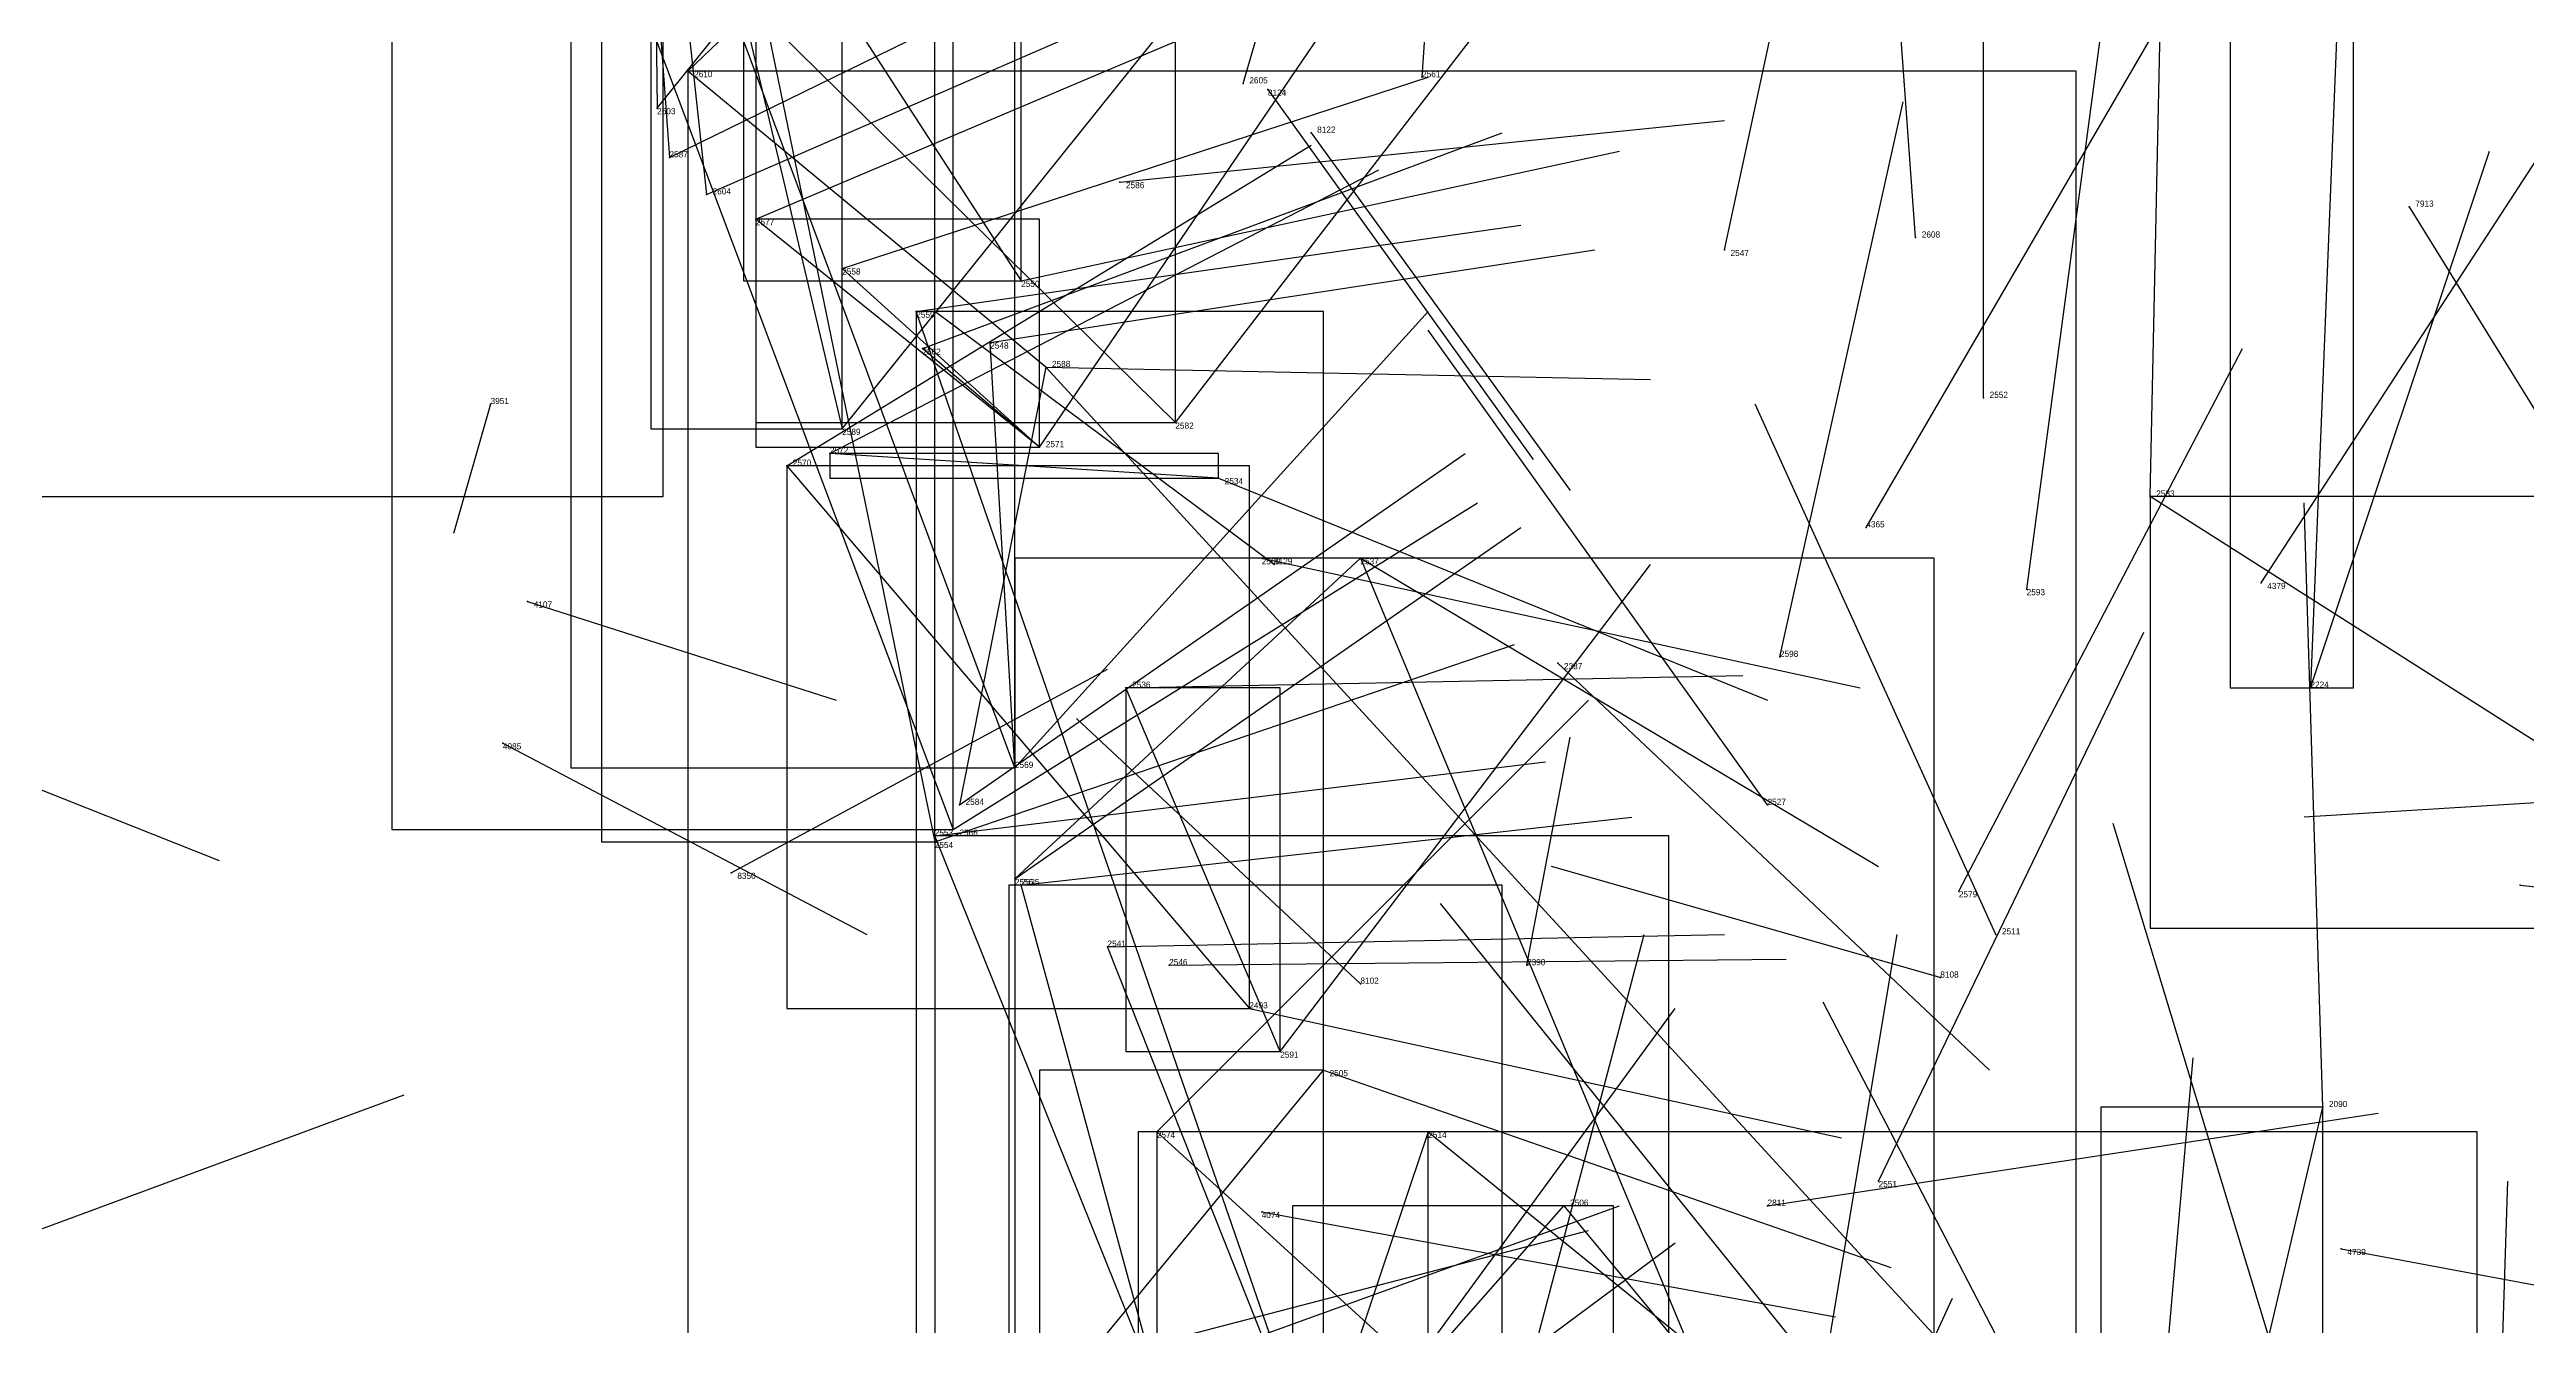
# Model space of a CAD drawing. Extents: x 59.1 to 70.8, y 600.3 to 605.1.
# Drawn here: x 67.5425 to 67.944, y 603.2246 to 603.4315 of the extents above; entities that cross this region are included whole.
import ezdxf

# ---------------------------------------------------------------- set-up
doc = ezdxf.new("R2010")
doc.units = 0
for name, color, linetype in [('Clients', 3, 'CONTINUOUS'), ('Facilities', 3, 'CONTINUOUS'), ('Facilities_lines', 3, 'CONTINUOUS'), ('Min_max_boxes', 1, 'CONTINUOUS'), ('Normals', 1, 'CONTINUOUS'), ('Source_points', 5, 'CONTINUOUS'), ('Text', 3, 'CONTINUOUS')]:
    doc.layers.add(name, color=color, linetype=linetype)

msp = doc.modelspace()

# ---------------------------------------------------------------- linework, layer by layer
at = {"layer": 'Clients', "color": 5}
for p in [(67.646, 603.428, 451.052), (67.641, 603.422, 451.113), (67.643, 603.414, 450.958), (67.649, 603.408, 450.884), (67.657, 603.404, 450.81), (67.671, 603.396, 450.739), (67.7, 603.394, 450.617), (67.683, 603.389, 450.664), (67.684, 603.383, 450.743), (67.695, 603.384, 450.591), (67.671, 603.37, 450.993), (67.669, 603.366, 450.871), (67.883, 603.359, 450.99), (67.717, 603.328, 450.44), (67.909, 603.328, 450.861), (67.69, 603.309, 450.814), (67.689, 603.305, 450.755), (67.686, 603.304, 450.51), (67.686, 603.303, 450.694), (67.699, 603.297, 450.737), (67.7, 603.296, 450.436), (67.714, 603.286, 450.364), (67.737, 603.276, 450.217), (67.749, 603.266, 450.145), (67.911, 603.26, 450.027), (67.788, 603.244, 450)]:
    msp.add_point(p, dxfattribs=at)
at = {"layer": 'Facilities', "color": 3}
for p in [(67.736, 603.426, 451.202), (67.765, 603.427, 450.429), (67.74, 603.425, 459.244), (67.747, 603.418, 459.26), (67.716, 603.41, 450.553), (67.925, 603.406, 458.499), (67.814, 603.399, 450.362), (67.845, 603.401, 451.122), (67.704, 603.38, 450.517), (67.614, 603.374, 458.458), (67.856, 603.375, 450.293), (67.725, 603.371, 450.953), (67.703, 603.367, 450.978), (67.662, 603.364, 450.933), (67.732, 603.362, 450.372), (67.837, 603.354, 457.361), (67.739, 603.349, 450.376), (67.741, 603.348, 459.365), (67.755, 603.349, 450.3), (67.62, 603.342, 455.817), (67.863, 603.344, 450.948), (67.901, 603.345, 457.314), (67.823, 603.333, 450.935), (67.787, 603.332, 450.231), (67.616, 603.319, 455.409), (67.699, 603.315, 450.876), (67.821, 603.309, 450.164), (67.653, 603.298, 460.533), (67.852, 603.295, 450.813), (67.943, 603.296, 455.083), (67.858, 603.288, 450.094), (67.724, 603.283, 450.29), (67.782, 603.283, 448.963), (67.849, 603.281, 459.468), (67.755, 603.28, 459.425), (67.742, 603.269, 450.815), (67.722, 603.256, 450.695), (67.766, 603.256, 450.073), (67.839, 603.248, 450.677), (67.739, 603.243, 455.199), (67.821, 603.244, 449.022), (67.914, 603.237, 455.077)]:
    msp.add_point(p, dxfattribs=at)
at = {"layer": 'Facilities_lines', "color": 3}
for p, q in [((67.632, 603.566, 450.924), (67.686, 603.303, 450.694)), ((67.632, 603.566, 450.924), (67.643, 603.414, 450.958)), ((67.632, 603.566, 450.924), (67.649, 603.408, 450.884)), ((67.598, 603.547, 451.026), (67.689, 603.305, 450.755)), ((67.699, 603.315, 450.876), (67.627, 603.508, 450.931)), ((67.916, 603.503, 451.209), (67.909, 603.328, 450.861)), ((67.64, 603.501, 451.008), (67.671, 603.37, 450.993)), ((67.64, 603.501, 451.008), (67.641, 603.422, 451.113)), ((67.667, 603.445, 450.987), (67.7, 603.394, 450.617)), ((67.725, 603.371, 450.953), (67.657, 603.438, 450.865)), ((67.704, 603.38, 450.517), (67.646, 603.428, 451.052)), ((67.703, 603.367, 450.978), (67.657, 603.404, 450.81)), ((67.703, 603.367, 450.978), (67.671, 603.396, 450.739)), ((67.749, 603.198, 450.603), (67.683, 603.389, 450.664)), ((67.703, 603.367, 450.978), (67.684, 603.383, 450.743)), ((67.699, 603.315, 450.876), (67.695, 603.384, 450.591)), ((67.704, 603.38, 450.517), (67.69, 603.309, 450.814)), ((67.704, 603.38, 450.517), (67.871, 603.198, 449.862)), ((67.732, 603.362, 450.372), (67.669, 603.366, 450.871)), ((67.662, 603.364, 450.933), (67.737, 603.276, 450.217)), ((67.993, 603.289, 450.65), (67.883, 603.359, 450.99)), ((67.755, 603.349, 450.3), (67.699, 603.297, 450.737)), ((67.755, 603.349, 450.3), (67.848, 603.126, 449.732)), ((67.742, 603.269, 450.815), (67.717, 603.328, 450.44)), ((67.805, 603.008, 450.175), (67.686, 603.304, 450.51)), ((67.766, 603.054, 450.18), (67.7, 603.296, 450.436)), ((67.749, 603.198, 450.603), (67.714, 603.286, 450.364)), ((67.703, 603.21, 450.462), (67.749, 603.266, 450.145)), ((67.875, 603.107, 449.688), (67.911, 603.26, 450.027)), ((67.766, 603.256, 450.073), (67.719, 603.116, 450.092)), ((67.722, 603.256, 450.695), (67.936, 603.061, 450.263)), ((67.744, 603.194, 450.175), (67.788, 603.244, 450))]:
    msp.add_line(p, q, dxfattribs=at)
at = {"layer": 'Min_max_boxes', "color": 1}
for p, q in [((67.64, 603.67, 450.962), (67.64, 603.37, 450.962)), ((67.64, 603.67, 451.113), (67.64, 603.37, 451.113)), ((67.671, 603.37, 450.962), (67.671, 603.67, 450.962)), ((67.671, 603.37, 451.113), (67.671, 603.67, 451.113)), ((67.642, 603.359, 448.416), (67.642, 603.613, 448.416)), ((67.642, 603.359, 448.453), (67.642, 603.613, 448.453)), ((67.632, 603.566, 450.694), (67.632, 603.303, 450.694)), ((67.632, 603.566, 450.958), (67.632, 603.303, 450.958)), ((67.686, 603.303, 450.694), (67.686, 603.566, 450.694)), ((67.686, 603.303, 450.958), (67.686, 603.566, 450.958)), ((67.598, 603.547, 450.755), (67.598, 603.305, 450.755)), ((67.598, 603.547, 451.152), (67.598, 603.305, 451.152)), ((67.689, 603.305, 450.755), (67.689, 603.547, 450.755)), ((67.689, 603.305, 451.152), (67.689, 603.547, 451.152)), ((67.655, 603.517, 450.617), (67.655, 603.394, 450.617)), ((67.655, 603.517, 450.987), (67.655, 603.394, 450.987)), ((67.7, 603.394, 450.617), (67.7, 603.517, 450.617)), ((67.7, 603.394, 450.987), (67.7, 603.517, 450.987)), ((67.627, 603.508, 450.591), (67.627, 603.315, 450.591)), ((67.627, 603.508, 450.931), (67.627, 603.315, 450.931)), ((67.699, 603.315, 450.591), (67.699, 603.508, 450.591)), ((67.699, 603.315, 450.931), (67.699, 603.508, 450.931)), ((67.896, 603.503, 450.861), (67.896, 603.328, 450.861)), ((67.896, 603.503, 451.209), (67.896, 603.328, 451.209)), ((67.916, 603.328, 450.861), (67.916, 603.503, 450.861)), ((67.916, 603.328, 451.209), (67.916, 603.503, 451.209)), ((67.657, 603.438, 450.865), (67.657, 603.371, 450.865)), ((67.657, 603.438, 450.953), (67.657, 603.371, 450.953)), ((67.725, 603.371, 450.865), (67.725, 603.438, 450.865)), ((67.725, 603.371, 450.953), (67.725, 603.438, 450.953)), ((67.871, 603.428, 449.862), (67.646, 603.428, 449.862)), ((67.646, 603.428, 449.862), (67.646, 603.198, 449.862)), ((67.871, 603.428, 451.052), (67.646, 603.428, 451.052)), ((67.646, 603.428, 451.052), (67.646, 603.198, 451.052)), ((67.646, 603.428, 449.862), (67.646, 603.428, 451.052)), ((67.871, 603.198, 449.862), (67.871, 603.428, 449.862)), ((67.871, 603.198, 451.052), (67.871, 603.428, 451.052)), ((67.871, 603.428, 449.862), (67.871, 603.428, 451.052)), ((67.703, 603.404, 450.739), (67.657, 603.404, 450.739)), ((67.657, 603.404, 450.739), (67.657, 603.367, 450.739)), ((67.703, 603.404, 450.978), (67.657, 603.404, 450.978)), ((67.657, 603.404, 450.978), (67.657, 603.367, 450.978)), ((67.657, 603.404, 450.739), (67.657, 603.404, 450.978)), ((67.703, 603.367, 450.739), (67.703, 603.404, 450.739)), ((67.703, 603.367, 450.978), (67.703, 603.404, 450.978)), ((67.703, 603.404, 450.739), (67.703, 603.404, 450.978)), ((67.655, 603.394, 450.617), (67.7, 603.394, 450.617)), ((67.655, 603.394, 450.987), (67.7, 603.394, 450.987)), ((67.655, 603.394, 450.617), (67.655, 603.394, 450.987)), ((67.7, 603.394, 450.617), (67.7, 603.394, 450.987)), ((67.749, 603.389, 450.364), (67.683, 603.389, 450.364)), ((67.683, 603.389, 450.364), (67.683, 603.198, 450.364)), ((67.749, 603.389, 450.664), (67.683, 603.389, 450.664)), ((67.683, 603.389, 450.664), (67.683, 603.198, 450.664)), ((67.683, 603.389, 450.364), (67.683, 603.389, 450.664)), ((67.749, 603.198, 450.364), (67.749, 603.389, 450.364)), ((67.749, 603.198, 450.664), (67.749, 603.389, 450.664)), ((67.749, 603.389, 450.364), (67.749, 603.389, 450.664)), ((67.64, 603.37, 450.962), (67.671, 603.37, 450.962)), ((67.64, 603.37, 451.113), (67.671, 603.37, 451.113)), ((67.64, 603.37, 450.962), (67.64, 603.37, 451.113)), ((67.657, 603.371, 450.865), (67.725, 603.371, 450.865)), ((67.657, 603.371, 450.953), (67.725, 603.371, 450.953)), ((67.657, 603.371, 450.865), (67.657, 603.371, 450.953)), ((67.671, 603.37, 450.962), (67.671, 603.37, 451.113)), ((67.725, 603.371, 450.865), (67.725, 603.371, 450.953)), ((67.657, 603.367, 450.739), (67.703, 603.367, 450.739)), ((67.657, 603.367, 450.978), (67.703, 603.367, 450.978)), ((67.657, 603.367, 450.739), (67.657, 603.367, 450.978)), ((67.732, 603.366, 450.372), (67.669, 603.366, 450.372)), ((67.669, 603.366, 450.372), (67.669, 603.362, 450.372)), ((67.732, 603.366, 450.871), (67.669, 603.366, 450.871)), ((67.669, 603.366, 450.871), (67.669, 603.362, 450.871)), ((67.669, 603.366, 450.372), (67.669, 603.366, 450.871)), ((67.703, 603.367, 450.739), (67.703, 603.367, 450.978)), ((67.732, 603.362, 450.372), (67.732, 603.366, 450.372)), ((67.732, 603.362, 450.871), (67.732, 603.366, 450.871)), ((67.732, 603.366, 450.372), (67.732, 603.366, 450.871)), ((67.737, 603.364, 450.217), (67.662, 603.364, 450.217)), ((67.662, 603.364, 450.217), (67.662, 603.276, 450.217)), ((67.737, 603.364, 450.933), (67.662, 603.364, 450.933)), ((67.662, 603.364, 450.933), (67.662, 603.276, 450.933)), ((67.662, 603.364, 450.217), (67.662, 603.364, 450.933)), ((67.669, 603.362, 450.372), (67.732, 603.362, 450.372)), ((67.669, 603.362, 450.871), (67.732, 603.362, 450.871)), ((67.669, 603.362, 450.372), (67.669, 603.362, 450.871)), ((67.732, 603.362, 450.372), (67.732, 603.362, 450.871)), ((67.737, 603.276, 450.217), (67.737, 603.364, 450.217)), ((67.737, 603.276, 450.933), (67.737, 603.364, 450.933)), ((67.737, 603.364, 450.217), (67.737, 603.364, 450.933)), ((67.448, 603.359, 448.416), (67.642, 603.359, 448.416)), ((67.448, 603.359, 448.453), (67.642, 603.359, 448.453)), ((67.642, 603.359, 448.416), (67.642, 603.359, 448.453)), ((67.993, 603.359, 450.65), (67.883, 603.359, 450.65)), ((67.883, 603.359, 450.65), (67.883, 603.289, 450.65)), ((67.993, 603.359, 450.99), (67.883, 603.359, 450.99)), ((67.883, 603.359, 450.99), (67.883, 603.289, 450.99)), ((67.883, 603.359, 450.65), (67.883, 603.359, 450.99)), ((67.848, 603.349, 449.732), (67.699, 603.349, 449.732)), ((67.699, 603.349, 449.732), (67.699, 603.126, 449.732)), ((67.848, 603.349, 450.737), (67.699, 603.349, 450.737)), ((67.699, 603.349, 450.737), (67.699, 603.126, 450.737)), ((67.699, 603.349, 449.732), (67.699, 603.349, 450.737)), ((67.848, 603.126, 449.732), (67.848, 603.349, 449.732)), ((67.848, 603.126, 450.737), (67.848, 603.349, 450.737)), ((67.848, 603.349, 449.732), (67.848, 603.349, 450.737)), ((67.742, 603.328, 450.44), (67.717, 603.328, 450.44)), ((67.717, 603.328, 450.44), (67.717, 603.269, 450.44)), ((67.742, 603.328, 450.815), (67.717, 603.328, 450.815)), ((67.717, 603.328, 450.815), (67.717, 603.269, 450.815)), ((67.717, 603.328, 450.44), (67.717, 603.328, 450.815)), ((67.742, 603.269, 450.44), (67.742, 603.328, 450.44)), ((67.742, 603.269, 450.815), (67.742, 603.328, 450.815)), ((67.742, 603.328, 450.44), (67.742, 603.328, 450.815)), ((67.896, 603.328, 450.861), (67.916, 603.328, 450.861)), ((67.896, 603.328, 451.209), (67.916, 603.328, 451.209)), ((67.896, 603.328, 450.861), (67.896, 603.328, 451.209)), ((67.916, 603.328, 450.861), (67.916, 603.328, 451.209)), ((67.627, 603.315, 450.591), (67.699, 603.315, 450.591)), ((67.627, 603.315, 450.931), (67.699, 603.315, 450.931)), ((67.627, 603.315, 450.591), (67.627, 603.315, 450.931)), ((67.699, 603.315, 450.591), (67.699, 603.315, 450.931)), ((67.598, 603.305, 450.755), (67.689, 603.305, 450.755)), ((67.598, 603.305, 451.152), (67.689, 603.305, 451.152)), ((67.598, 603.305, 450.755), (67.598, 603.305, 451.152)), ((67.689, 603.305, 450.755), (67.689, 603.305, 451.152)), ((67.632, 603.303, 450.694), (67.686, 603.303, 450.694)), ((67.632, 603.303, 450.958), (67.686, 603.303, 450.958)), ((67.632, 603.303, 450.694), (67.632, 603.303, 450.958)), ((67.805, 603.304, 450.175), (67.686, 603.304, 450.175)), ((67.686, 603.304, 450.175), (67.686, 603.008, 450.175)), ((67.805, 603.304, 450.51), (67.686, 603.304, 450.51)), ((67.686, 603.304, 450.51), (67.686, 603.008, 450.51)), ((67.686, 603.304, 450.175), (67.686, 603.304, 450.51)), ((67.686, 603.303, 450.694), (67.686, 603.303, 450.958)), ((67.805, 603.008, 450.175), (67.805, 603.304, 450.175)), ((67.805, 603.008, 450.51), (67.805, 603.304, 450.51)), ((67.805, 603.304, 450.175), (67.805, 603.304, 450.51)), ((67.778, 603.296, 449.811), (67.698, 603.296, 449.811)), ((67.698, 603.296, 449.811), (67.698, 602.987, 449.811)), ((67.778, 603.296, 450.436), (67.698, 603.296, 450.436)), ((67.698, 603.296, 450.436), (67.698, 602.987, 450.436)), ((67.698, 603.296, 449.811), (67.698, 603.296, 450.436)), ((67.778, 602.987, 449.811), (67.778, 603.296, 449.811)), ((67.778, 602.987, 450.436), (67.778, 603.296, 450.436)), ((67.778, 603.296, 449.811), (67.778, 603.296, 450.436)), ((67.883, 603.289, 450.65), (67.993, 603.289, 450.65)), ((67.883, 603.289, 450.99), (67.993, 603.289, 450.99)), ((67.883, 603.289, 450.65), (67.883, 603.289, 450.99)), ((67.662, 603.276, 450.217), (67.737, 603.276, 450.217)), ((67.662, 603.276, 450.933), (67.737, 603.276, 450.933)), ((67.662, 603.276, 450.217), (67.662, 603.276, 450.933)), ((67.737, 603.276, 450.217), (67.737, 603.276, 450.933)), ((67.717, 603.269, 450.44), (67.742, 603.269, 450.44)), ((67.717, 603.269, 450.815), (67.742, 603.269, 450.815)), ((67.717, 603.269, 450.44), (67.717, 603.269, 450.815)), ((67.742, 603.269, 450.44), (67.742, 603.269, 450.815)), ((67.749, 603.266, 450.145), (67.703, 603.266, 450.145)), ((67.703, 603.266, 450.145), (67.703, 603.21, 450.145)), ((67.749, 603.266, 450.462), (67.703, 603.266, 450.462)), ((67.703, 603.266, 450.462), (67.703, 603.21, 450.462)), ((67.703, 603.266, 450.145), (67.703, 603.266, 450.462)), ((67.749, 603.21, 450.145), (67.749, 603.266, 450.145)), ((67.749, 603.21, 450.462), (67.749, 603.266, 450.462)), ((67.749, 603.266, 450.145), (67.749, 603.266, 450.462)), ((67.911, 603.26, 449.688), (67.875, 603.26, 449.688)), ((67.875, 603.26, 449.688), (67.875, 603.107, 449.688)), ((67.911, 603.26, 450.027), (67.875, 603.26, 450.027)), ((67.875, 603.26, 450.027), (67.875, 603.107, 450.027)), ((67.875, 603.26, 449.688), (67.875, 603.26, 450.027)), ((67.911, 603.107, 449.688), (67.911, 603.26, 449.688)), ((67.911, 603.107, 450.027), (67.911, 603.26, 450.027)), ((67.911, 603.26, 449.688), (67.911, 603.26, 450.027)), ((67.766, 603.256, 450.073), (67.719, 603.256, 450.073)), ((67.719, 603.256, 450.073), (67.719, 603.116, 450.073)), ((67.766, 603.256, 450.092), (67.719, 603.256, 450.092)), ((67.719, 603.256, 450.092), (67.719, 603.116, 450.092)), ((67.719, 603.256, 450.073), (67.719, 603.256, 450.092)), ((67.936, 603.256, 450.263), (67.722, 603.256, 450.263)), ((67.722, 603.256, 450.263), (67.722, 603.061, 450.263)), ((67.936, 603.256, 450.695), (67.722, 603.256, 450.695)), ((67.722, 603.256, 450.695), (67.722, 603.061, 450.695)), ((67.722, 603.256, 450.263), (67.722, 603.256, 450.695)), ((67.766, 603.116, 450.073), (67.766, 603.256, 450.073)), ((67.766, 603.116, 450.092), (67.766, 603.256, 450.092)), ((67.766, 603.256, 450.073), (67.766, 603.256, 450.092)), ((67.936, 603.061, 450.263), (67.936, 603.256, 450.263)), ((67.936, 603.061, 450.695), (67.936, 603.256, 450.695)), ((67.936, 603.256, 450.263), (67.936, 603.256, 450.695)), ((67.796, 603.244, 449.922), (67.744, 603.244, 449.922)), ((67.744, 603.244, 449.922), (67.744, 603.162, 449.922)), ((67.796, 603.244, 450.175), (67.744, 603.244, 450.175)), ((67.744, 603.244, 450.175), (67.744, 603.162, 450.175)), ((67.744, 603.244, 449.922), (67.744, 603.244, 450.175)), ((67.796, 603.162, 449.922), (67.796, 603.244, 449.922)), ((67.796, 603.162, 450.175), (67.796, 603.244, 450.175)), ((67.796, 603.244, 449.922), (67.796, 603.244, 450.175))]:
    msp.add_line(p, q, dxfattribs=at)
at = {"layer": 'Normals', "color": 1}
for p, q in [((67.736, 603.426, 451.202), (67.762, 603.516, 451.168)), ((67.765, 603.427, 450.429), (67.771, 603.516, 450.383)), ((67.641, 603.422, 451.113), (67.702, 603.498, 451.093)), ((67.845, 603.401, 451.122), (67.838, 603.498, 451.099)), ((67.646, 603.428, 451.052), (67.718, 603.497, 451.044)), ((67.814, 603.399, 450.362), (67.833, 603.487, 450.318)), ((67.856, 603.375, 450.293), (67.856, 603.469, 450.259)), ((67.643, 603.414, 450.958), (67.733, 603.458, 450.961)), ((67.883, 603.359, 450.99), (67.885, 603.452, 450.953)), ((67.649, 603.408, 450.884), (67.741, 603.448, 450.888)), ((67.671, 603.37, 450.993), (67.732, 603.446, 450.972)), ((67.657, 603.404, 450.81), (67.749, 603.443, 450.817)), ((67.703, 603.367, 450.978), (67.756, 603.445, 450.946)), ((67.725, 603.371, 450.953), (67.782, 603.445, 450.918)), ((67.837, 603.354, 457.361), (67.887, 603.44, 457.366)), ((67.863, 603.344, 450.948), (67.875, 603.434, 450.907)), ((67.671, 603.396, 450.739), (67.766, 603.427, 450.748)), ((67.901, 603.345, 457.314), (67.955, 603.428, 457.328)), ((67.74, 603.425, 459.244), (67.783, 603.365, 459.177)), ((67.823, 603.333, 450.935), (67.843, 603.423, 450.897)), ((67.684, 603.383, 450.743), (67.778, 603.418, 450.748)), ((67.716, 603.41, 450.553), (67.814, 603.42, 450.572)), ((67.747, 603.418, 459.26), (67.789, 603.36, 459.191)), ((67.662, 603.364, 450.933), (67.747, 603.416, 450.927)), ((67.7, 603.394, 450.617), (67.797, 603.415, 450.625)), ((67.909, 603.328, 450.861), (67.938, 603.415, 450.822)), ((67.669, 603.366, 450.871), (67.758, 603.412, 450.871)), ((67.925, 603.406, 458.499), (67.946, 603.372, 458.591)), ((67.683, 603.389, 450.664), (67.781, 603.403, 450.677)), ((67.695, 603.384, 450.591), (67.793, 603.399, 450.602)), ((67.741, 603.348, 459.365), (67.686, 603.389, 459.438)), ((67.699, 603.315, 450.876), (67.766, 603.389, 450.866)), ((67.821, 603.309, 450.164), (67.766, 603.386, 450.132)), ((67.852, 603.295, 450.813), (67.898, 603.383, 450.798)), ((67.704, 603.38, 450.517), (67.802, 603.378, 450.536)), ((67.614, 603.374, 458.458), (67.608, 603.353, 458.556)), ((67.858, 603.288, 450.094), (67.819, 603.374, 450.06)), ((67.69, 603.309, 450.814), (67.772, 603.366, 450.809)), ((67.732, 603.362, 450.372), (67.821, 603.326, 450.399)), ((67.689, 603.305, 450.755), (67.774, 603.358, 450.758)), ((67.911, 603.26, 450.027), (67.908, 603.358, 450.009)), ((67.699, 603.297, 450.737), (67.781, 603.354, 450.736)), ((67.739, 603.349, 450.376), (67.836, 603.328, 450.389)), ((67.742, 603.269, 450.815), (67.802, 603.348, 450.803)), ((67.755, 603.349, 450.3), (67.839, 603.299, 450.32)), ((67.62, 603.342, 455.817), (67.67, 603.326, 455.902)), ((67.839, 603.248, 450.677), (67.882, 603.337, 450.662)), ((67.686, 603.303, 450.694), (67.78, 603.335, 450.7)), ((67.653, 603.298, 460.533), (67.714, 603.331, 460.605)), ((67.717, 603.328, 450.44), (67.817, 603.33, 450.447)), ((67.787, 603.332, 450.231), (67.857, 603.266, 450.257)), ((67.722, 603.256, 450.695), (67.792, 603.326, 450.68)), ((67.755, 603.28, 459.425), (67.709, 603.323, 459.503)), ((67.522, 603.319, 455.769), (67.57, 603.3, 455.855)), ((67.616, 603.319, 455.409), (67.675, 603.288, 455.483)), ((67.782, 603.283, 448.963), (67.789, 603.32, 449.056)), ((67.686, 603.304, 450.51), (67.785, 603.316, 450.515)), ((67.972, 603.311, 459.668), (67.908, 603.307, 459.745)), ((67.7, 603.296, 450.436), (67.799, 603.307, 450.434)), ((67.904, 603.217, 449.914), (67.877, 603.306, 449.877)), ((67.849, 603.281, 459.468), (67.786, 603.299, 459.543)), ((67.826, 603.221, 449.931), (67.768, 603.293, 449.893)), ((67.943, 603.296, 455.083), (68.032, 603.286, 455.039)), ((67.714, 603.286, 450.364), (67.814, 603.288, 450.365)), ((67.777, 603.197, 450.57), (67.801, 603.288, 450.537)), ((67.828, 603.204, 450.543), (67.842, 603.288, 450.49)), ((67.724, 603.283, 450.29), (67.824, 603.284, 450.292)), ((67.871, 603.198, 449.862), (67.83, 603.277, 449.817)), ((67.737, 603.276, 450.217), (67.833, 603.255, 450.236)), ((67.749, 603.198, 450.603), (67.806, 603.276, 450.577)), ((67.749, 603.266, 450.145), (67.841, 603.234, 450.167)), ((67.882, 603.177, 450.571), (67.89, 603.268, 450.531)), ((67.508, 603.228, 448.366), (67.6, 603.262, 448.387)), ((67.821, 603.244, 449.022), (67.92, 603.259, 449.03)), ((67.766, 603.256, 450.073), (67.84, 603.196, 450.104)), ((67.938, 603.156, 449.818), (67.941, 603.248, 449.779)), ((67.703, 603.21, 450.462), (67.797, 603.244, 450.454)), ((67.739, 603.243, 455.199), (67.832, 603.226, 455.167)), ((67.788, 603.244, 450), (67.845, 603.175, 450.045)), ((67.696, 603.215, 450.386), (67.792, 603.24, 450.376)), ((67.728, 603.18, 450.485), (67.806, 603.238, 450.461)), ((67.914, 603.237, 455.077), (68.005, 603.22, 455.038)), ((67.815, 603.151, 450.41), (67.851, 603.229, 450.358))]:
    msp.add_line(p, q, dxfattribs=at)
at = {"layer": 'Source_points', "color": 5}
for p in [(67.646, 603.428, 451.052), (67.736, 603.426, 451.202), (67.765, 603.427, 450.429), (67.641, 603.422, 451.113), (67.74, 603.425, 459.244), (67.747, 603.418, 459.26), (67.643, 603.414, 450.958), (67.716, 603.41, 450.553), (67.649, 603.408, 450.884), (67.925, 603.406, 458.499), (67.657, 603.404, 450.81), (67.814, 603.399, 450.362), (67.845, 603.401, 451.122), (67.671, 603.396, 450.739), (67.7, 603.394, 450.617), (67.683, 603.389, 450.664), (67.684, 603.383, 450.743), (67.695, 603.384, 450.591), (67.704, 603.38, 450.517), (67.614, 603.374, 458.458), (67.856, 603.375, 450.293), (67.671, 603.37, 450.993), (67.725, 603.371, 450.953), (67.669, 603.366, 450.871), (67.703, 603.367, 450.978), (67.662, 603.364, 450.933), (67.732, 603.362, 450.372), (67.883, 603.359, 450.99), (67.837, 603.354, 457.361), (67.739, 603.349, 450.376), (67.741, 603.348, 459.365), (67.755, 603.349, 450.3), (67.62, 603.342, 455.817), (67.863, 603.344, 450.948), (67.901, 603.345, 457.314), (67.823, 603.333, 450.935), (67.787, 603.332, 450.231), (67.717, 603.328, 450.44), (67.909, 603.328, 450.861), (67.616, 603.319, 455.409), (67.699, 603.315, 450.876), (67.69, 603.309, 450.814), (67.821, 603.309, 450.164), (67.689, 603.305, 450.755), (67.686, 603.304, 450.51), (67.686, 603.303, 450.694), (67.653, 603.298, 460.533), (67.699, 603.297, 450.737), (67.7, 603.296, 450.436), (67.852, 603.295, 450.813), (67.943, 603.296, 455.083), (67.714, 603.286, 450.364), (67.858, 603.288, 450.094), (67.724, 603.283, 450.29), (67.782, 603.283, 448.963), (67.849, 603.281, 459.468), (67.755, 603.28, 459.425), (67.737, 603.276, 450.217), (67.742, 603.269, 450.815), (67.749, 603.266, 450.145), (67.911, 603.26, 450.027), (67.722, 603.256, 450.695), (67.766, 603.256, 450.073), (67.839, 603.248, 450.677), (67.739, 603.243, 455.199), (67.788, 603.244, 450), (67.821, 603.244, 449.022), (67.914, 603.237, 455.077)]:
    msp.add_point(p, dxfattribs=at)

# ---------------------------------------------------------------- texts
at = {"layer": 'Text', "color": 3}
for s, p in [('2610', (67.647, 603.427, 451.052)), ('2605', (67.737, 603.426, 451.202)), ('2561', (67.765, 603.427, 450.429)), ('2603', (67.641, 603.421, 451.113)), ('8124', (67.74, 603.424, 459.244)), ('8122', (67.748, 603.418, 459.26)), ('2587', (67.643, 603.414, 450.958)), ('2586', (67.717, 603.409, 450.553)), ('2604', (67.65, 603.408, 450.884)), ('7913', (67.926, 603.406, 458.499)), ('2577', (67.657, 603.403, 450.81)), ('2608', (67.846, 603.401, 451.122)), ('2547', (67.815, 603.398, 450.362)), ('2558', (67.671, 603.395, 450.739)), ('2550', (67.7, 603.393, 450.617)), ('2559', (67.683, 603.388, 450.664)), ('2562', (67.684, 603.382, 450.743)), ('2548', (67.695, 603.383, 450.591)), ('2588', (67.705, 603.38, 450.517)), ('3951', (67.614, 603.374, 458.458)), ('2552', (67.857, 603.375, 450.293)), ('2589', (67.671, 603.369, 450.993)), ('2582', (67.725, 603.37, 450.953)), ('2572', (67.669, 603.366, 450.871)), ('2571', (67.704, 603.367, 450.978)), ('2570', (67.663, 603.364, 450.933)), ('2534', (67.733, 603.361, 450.372)), ('2583', (67.884, 603.359, 450.99)), ('4365', (67.837, 603.354, 457.361)), ('2560', (67.739, 603.348, 450.376)), ('8129', (67.741, 603.348, 459.365)), ('2537', (67.755, 603.348, 450.3)), ('4107', (67.621, 603.341, 455.817)), ('2593', (67.863, 603.343, 450.948)), ('4379', (67.902, 603.344, 457.314)), ('2598', (67.823, 603.333, 450.935)), ('2536', (67.718, 603.328, 450.44)), ('2387', (67.788, 603.331, 450.231)), ('2224', (67.909, 603.328, 450.861)), ('4085', (67.616, 603.318, 455.409)), ('2569', (67.699, 603.315, 450.876)), ('2584', (67.691, 603.309, 450.814)), ('2527', (67.821, 603.309, 450.164)), ('2553', (67.686, 603.304, 450.51)), ('2566', (67.69, 603.304, 450.755)), ('2554', (67.686, 603.302, 450.694)), ('8350', (67.654, 603.297, 460.533)), ('2556', (67.699, 603.296, 450.737)), ('2535', (67.7, 603.296, 450.436)), ('2579', (67.852, 603.294, 450.813)), ('2511', (67.859, 603.288, 450.094)), ('2541', (67.714, 603.286, 450.364)), ('2546', (67.724, 603.283, 450.29)), ('8102', (67.755, 603.28, 459.425)), ('2390', (67.782, 603.283, 448.963)), ('8108', (67.849, 603.281, 459.468)), ('2493', (67.737, 603.276, 450.217)), ('2591', (67.742, 603.268, 450.815)), ('2505', (67.75, 603.265, 450.145)), ('2090', (67.912, 603.26, 450.027)), ('2574', (67.722, 603.255, 450.695)), ('2514', (67.766, 603.255, 450.073)), ('2506', (67.789, 603.244, 450)), ('2811', (67.821, 603.244, 449.022)), ('2551', (67.839, 603.247, 450.677)), ('4074', (67.739, 603.242, 455.199)), ('4739', (67.915, 603.236, 455.077))]:
    msp.add_text(s, height=0.001, dxfattribs=at).set_placement(p)

doc.saveas('drawing.dxf')
